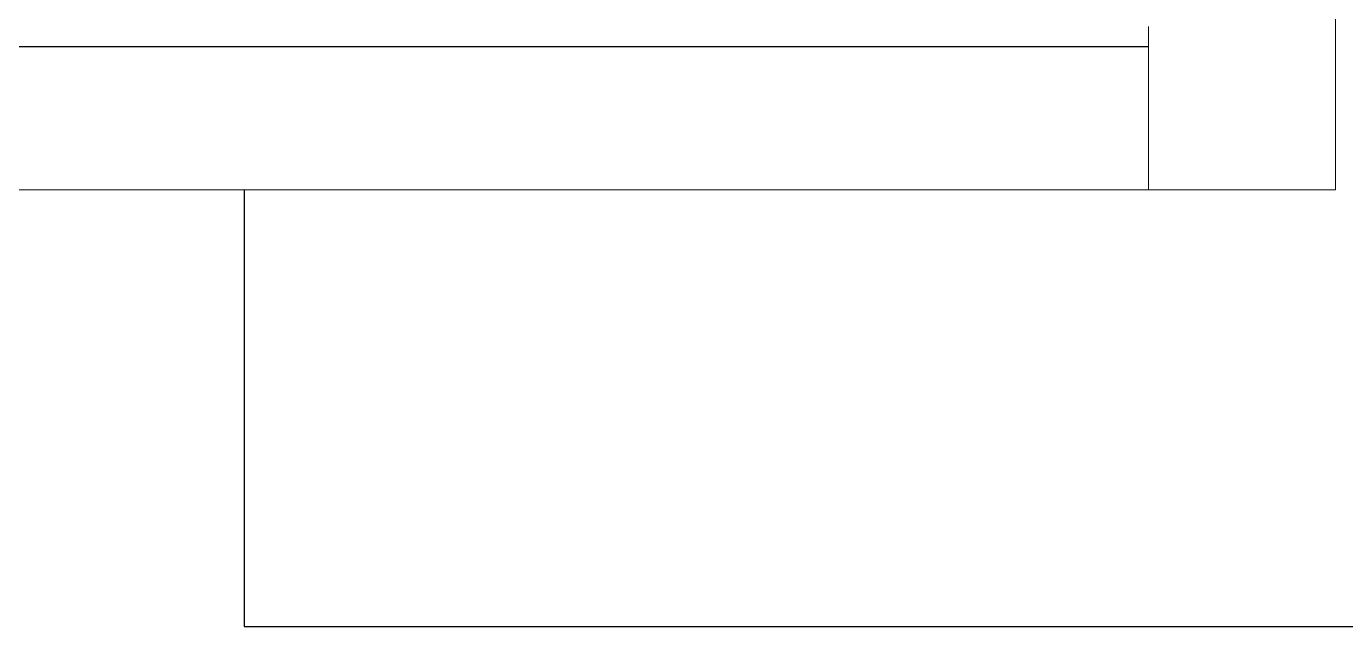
# Model space of a CAD drawing. Header units: millimetres. Extents: x 1256 to 2931, y 3298 to 3694.
# Drawn here: x 1481.83 to 1512.05, y 3436.24 to 3449.98 of the extents above; entities that cross this region are included whole.
import ezdxf

# ---------------------------------------------------------------- set-up
doc = ezdxf.new("R2010")
doc.units = ezdxf.units.MM
doc.layers.add('Canales', color=250, linetype='Continuous', lineweight=25)
doc.layers.add('Rack 1 - 2', color=250, linetype='Continuous', lineweight=5)

msp = doc.modelspace()

# ---------------------------------------------------------------- linework, layer by layer
at = {"layer": 'Canales'}
for p, q in [((1456.104, 3449.525), (1507.532, 3449.525)), ((1486.818, 3446.239), (1486.818, 3436.239)), ((1486.818, 3436.239), (1556.818, 3436.239))]:
    msp.add_line(p, q, dxfattribs=at)
at = {"layer": 'Rack 1 - 2'}
for p, q in [((1511.818, 3446.239), (1511.818, 3506.239)), ((1507.532, 3449.985), (1507.532, 3446.239)), ((1474.318, 3446.239), (1489.318, 3446.239)), ((1476.818, 3446.239), (1486.818, 3446.239)), ((1489.318, 3446.239), (1511.818, 3446.239))]:
    msp.add_line(p, q, dxfattribs=at)

doc.saveas('drawing.dxf')
